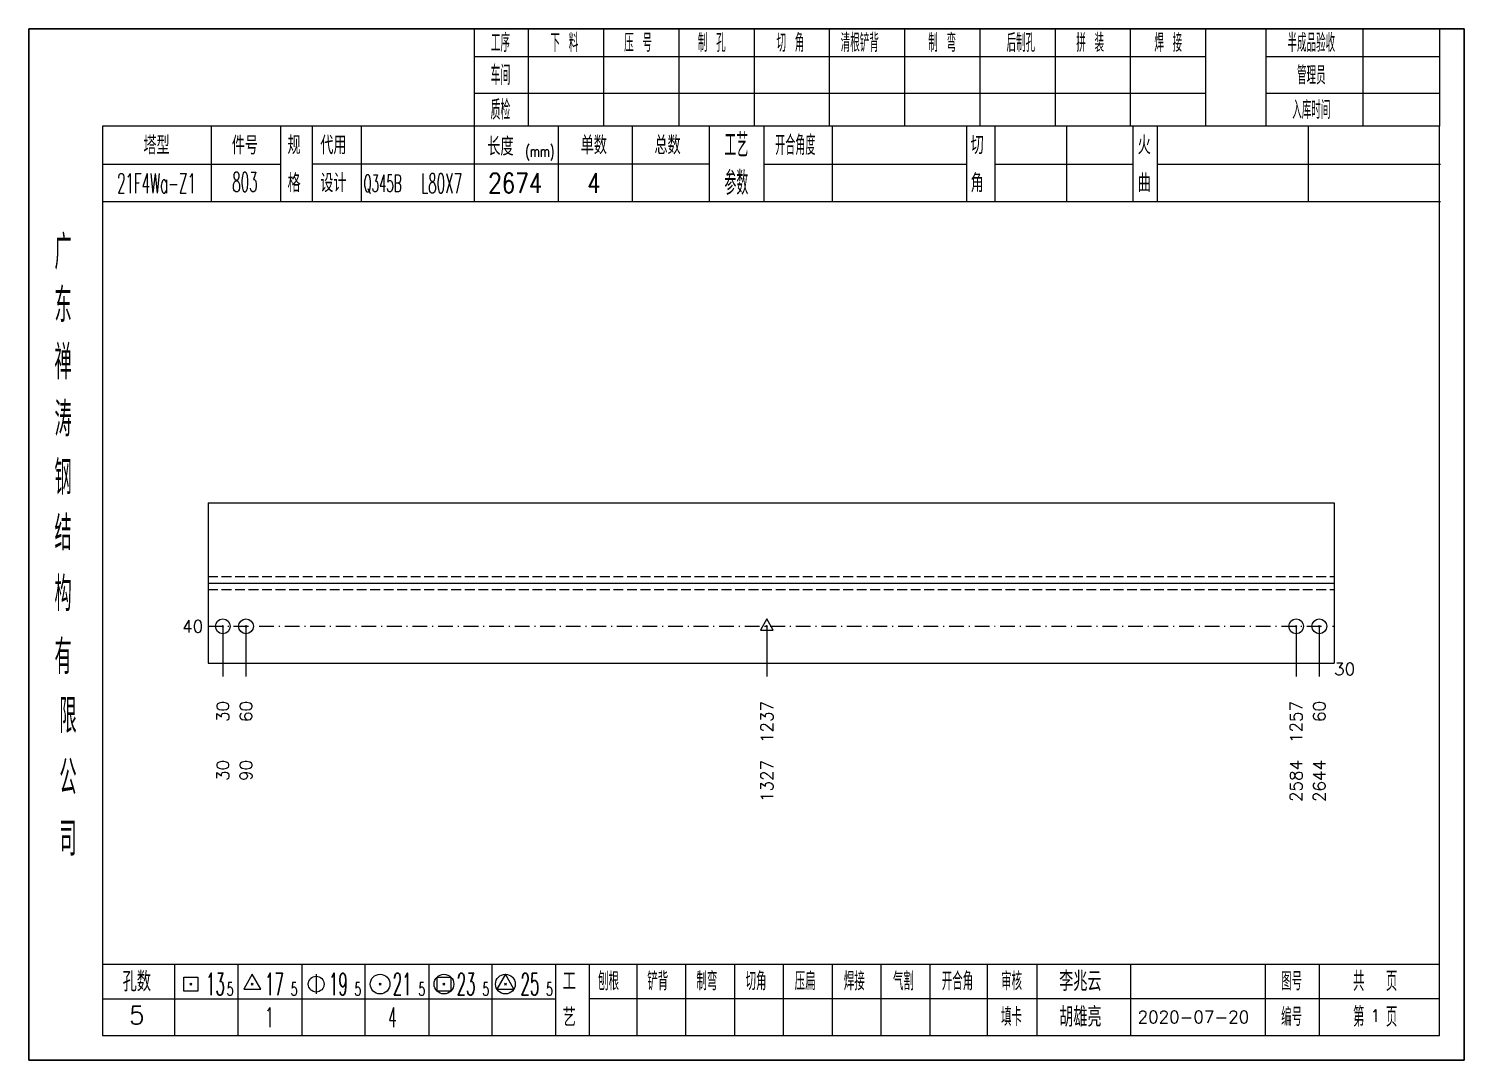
# Model space of a CAD drawing. Extents: x 1310 to 15542, y -76 to 8381.
# Drawn here: x 1516.4 to 1808.6, y 933.9 to 1143.8 of the extents above; entities that cross this region are included whole.
import ezdxf
from ezdxf.enums import TextEntityAlignment as Align

# ---------------------------------------------------------------- set-up
doc = ezdxf.new("R2010")
doc.units = 0
doc.header["$MEASUREMENT"] = 0
doc.linetypes.add('一点画线', pattern=[5.2, 3, -1, 0.2, -1])
doc.linetypes.add('虚线', pattern=[2.75, 2, -0.75])
doc.layers.get('0').update_dxf_attribs({"linetype": 'CONTINUOUS', "lineweight": 25})
for name, color, linetype, lineweight in [('1', 7, 'CONTINUOUS', 25), ('4', 7, 'CONTINUOUS', 25), ('5', 7, 'CONTINUOUS', 25)]:
    doc.layers.add(name, color=color, linetype=linetype, lineweight=lineweight)
doc.styles.get("Standard").update_dxf_attribs({"font": 'simplex.shx', "width": 0.7, "height": 3, "bigfont": 'gbhzfs.shx'})

# ---------------------------------------------------------------- blocks, each defined once
blk = doc.blocks.new('孔21.5')
at = {"layer": '5', "color": 7, "linetype": 'Continuous', "lineweight": 13}
for p, q in [((-0.1, -0.1), (0.1, 0.1)), ((0.1, -0.1), (-0.1, 0.1))]:
    blk.add_line(p, q, dxfattribs=at)
blk.add_circle((0, 0), 1, dxfattribs=at)
blk = doc.blocks.new('孔17.5')
at = {"layer": '5', "color": 7, "linetype": 'Continuous', "lineweight": 13}
for p, q in [((0, 1), (-0.866, -0.5)), ((-0.1, -0.1), (0.1, 0.1)), ((0.1, -0.1), (-0.1, 0.1)), ((0.866, -0.5), (0, 1)), ((-0.866, -0.5), (0.866, -0.5))]:
    blk.add_line(p, q, dxfattribs=at)
blk = doc.blocks.new('CTJGK')
at = {"color": 6, "linetype": 'Continuous'}
for p, q in [((0, 209.97), (292.13, 209.97)), ((0, 0), (0, 209.97)), ((292.13, 209.97), (292.13, 0)), ((292.13, 0), (0, 0))]:
    blk.add_line(p, q, dxfattribs=at)

msp = doc.modelspace()

# ---------------------------------------------------------------- linework, layer by layer
at = {"color": 7, "linetype": 'Continuous', "lineweight": 18}
for p, q in [((1552.922, 1047.317), (1552.922, 1014.692)), ((1552.922, 1047.317), (1782.052, 1047.317)), ((1782.052, 1047.317), (1782.052, 1014.692)), ((1552.922, 1031.004), (1782.052, 1031.004))]:
    msp.add_line(p, q, dxfattribs=at)
at = {"color": 1, "linetype": '虚线', "lineweight": 18}
for p, q in [((1552.922, 1032.317), (1782.052, 1032.317)), ((1552.922, 1029.692), (1782.052, 1029.692))]:
    msp.add_line(p, q, dxfattribs=at)
at = {"color": 3, "linetype": '一点画线', "lineweight": 13}
msp.add_line((1552.922, 1022.192), (1782.052, 1022.192), dxfattribs=at)
at = {"color": 7, "linetype": 'Continuous', "lineweight": 13}
for p, q in [((1555.922, 1022.192), (1555.922, 1012.004)), ((1560.634, 1022.192), (1560.634, 1012.004)), ((1666.63, 1022.192), (1666.63, 1012.004)), ((1774.34, 1022.192), (1774.34, 1012.004)), ((1779.052, 1022.192), (1779.052, 1012.004))]:
    msp.add_line(p, q, dxfattribs=at)
at = {"layer": '1', "color": 7, "linetype": 'Continuous', "lineweight": 18}
msp.add_line((1552.922, 1014.692), (1782.052, 1014.692), dxfattribs=at)
at = {"layer": '4', "color": 1, "linetype": 'Continuous', "lineweight": 18}
for p, q in [((1516.422, 1143.831), (1516.422, 933.861)), ((1808.552, 1143.831), (1516.422, 1143.831)), ((1607.052, 1143.831), (1607.052, 1123.991)), ((1618.082, 1143.831), (1618.082, 1123.971)), ((1633.392, 1143.831), (1633.392, 1123.971)), ((1648.712, 1143.831), (1648.712, 1123.971)), ((1664.022, 1143.831), (1664.022, 1123.971)), ((1679.332, 1143.831), (1679.332, 1123.971)), ((1694.642, 1143.831), (1694.642, 1123.971)), ((1709.962, 1143.831), (1709.962, 1123.971)), ((1725.272, 1143.831), (1725.272, 1123.971)), ((1740.582, 1143.831), (1740.582, 1123.971)), ((1755.892, 1143.831), (1755.892, 1123.991)), ((1755.892, 1143.831), (1755.892, 1123.971)), ((1768.172, 1143.831), (1768.172, 1123.971)), ((1787.922, 1143.831), (1787.922, 1123.971)), ((1803.502, 1143.831), (1803.502, 1123.971)), ((1808.552, 1114.031), (1808.552, 1143.831)), ((1755.892, 1138.101), (1607.052, 1138.101)), ((1803.502, 1138.101), (1768.172, 1138.101)), ((1755.892, 1130.621), (1607.052, 1130.621)), ((1803.502, 1130.621), (1768.172, 1130.621)), ((1531.432, 1123.971), (1531.432, 938.911)), ((1803.502, 1123.971), (1531.432, 1123.971)), ((1553.552, 1123.981), (1553.552, 1108.561)), ((1567.702, 1108.561), (1567.702, 1123.971)), ((1574.202, 1108.561), (1574.202, 1123.971)), ((1584.072, 1123.971), (1584.072, 1108.561)), ((1607.052, 1123.991), (1607.052, 1108.561)), ((1624.172, 1123.971), (1624.172, 1108.561)), ((1639.222, 1123.971), (1639.222, 1108.561)), ((1654.922, 1123.971), (1654.922, 1108.561)), ((1665.982, 1123.971), (1665.982, 1108.561)), ((1679.932, 1123.971), (1679.932, 1108.561)), ((1707.232, 1123.971), (1707.232, 1108.561)), ((1712.992, 1123.971), (1712.992, 1108.561)), ((1727.612, 1123.971), (1727.612, 1108.561)), ((1741.072, 1123.971), (1741.072, 1108.561)), ((1746.062, 1123.971), (1746.062, 1108.561)), ((1776.802, 1123.971), (1776.802, 1108.561)), ((1803.502, 938.911), (1803.502, 1123.971)), ((1567.702, 1116.211), (1531.432, 1116.211)), ((1654.922, 1116.261), (1574.202, 1116.261)), ((1665.982, 1116.261), (1707.232, 1116.261)), ((1712.992, 1116.261), (1741.072, 1116.261)), ((1746.062, 1116.261), (1803.682, 1116.261)), ((1808.552, 933.861), (1808.552, 1114.031)), ((1803.682, 1108.561), (1531.432, 1108.561)), ((1531.432, 953.441), (1803.502, 953.441)), ((1546.122, 953.441), (1546.122, 938.911)), ((1559.052, 938.911), (1559.052, 953.441)), ((1571.982, 953.441), (1571.982, 938.911)), ((1584.902, 938.911), (1584.902, 953.441)), ((1597.832, 953.441), (1597.832, 938.911)), ((1610.762, 938.911), (1610.762, 953.441)), ((1623.682, 938.911), (1623.682, 953.441)), ((1630.552, 938.911), (1630.552, 953.441)), ((1640.212, 938.911), (1640.212, 953.441)), ((1650.152, 938.911), (1650.152, 953.441)), ((1660.092, 938.911), (1660.092, 953.441)), ((1670.042, 938.911), (1670.042, 953.441)), ((1679.982, 938.911), (1679.982, 953.441)), ((1689.922, 938.911), (1689.922, 953.441)), ((1699.872, 938.911), (1699.872, 953.441)), ((1711.512, 938.911), (1711.512, 953.441)), ((1721.662, 938.911), (1721.662, 953.441)), ((1740.722, 938.911), (1740.722, 953.441)), ((1768.102, 938.911), (1768.102, 953.441)), ((1779.062, 938.911), (1779.062, 953.441)), ((1623.682, 946.311), (1531.432, 946.311)), ((1630.512, 946.471), (1803.502, 946.471)), ((1531.432, 938.911), (1803.502, 938.911)), ((1516.422, 933.861), (1808.552, 933.861))]:
    msp.add_line(p, q, dxfattribs=at)
at = {"layer": '4', "color": 7, "linetype": 'Continuous', "lineweight": 13}
for p, q in [((1548.008, 947.947), (1548.008, 950.775)), ((1548.008, 950.775), (1550.836, 950.775)), ((1549.222, 949.161), (1549.622, 949.561)), ((1549.622, 949.161), (1549.222, 949.561)), ((1550.836, 950.775), (1550.836, 947.947)), ((1561.922, 951.361), (1560.19, 948.361)), ((1561.722, 949.161), (1562.122, 949.561)), ((1562.122, 949.161), (1561.722, 949.561)), ((1563.654, 948.361), (1561.922, 951.361)), ((1574.922, 951.361), (1574.922, 947.361)), ((1587.722, 949.161), (1588.122, 949.561)), ((1588.122, 949.161), (1587.722, 949.561)), ((1599.508, 947.947), (1599.508, 950.775)), ((1599.508, 950.775), (1602.336, 950.775)), ((1600.722, 949.161), (1601.122, 949.561)), ((1601.122, 949.161), (1600.722, 949.561)), ((1602.336, 950.775), (1602.336, 947.947)), ((1613.422, 951.361), (1611.69, 948.361)), ((1613.222, 949.161), (1613.622, 949.561)), ((1613.622, 949.161), (1613.222, 949.561)), ((1615.154, 948.361), (1613.422, 951.361)), ((1550.836, 947.947), (1548.008, 947.947)), ((1560.19, 948.361), (1563.654, 948.361)), ((1602.336, 947.947), (1599.508, 947.947)), ((1611.69, 948.361), (1615.154, 948.361))]:
    msp.add_line(p, q, dxfattribs=at)
for centre, radius in [((1574.922, 949.361), 1.6), ((1587.922, 949.361), 2), ((1600.922, 949.361), 2), ((1613.422, 949.361), 2)]:
    msp.add_circle(centre, radius, dxfattribs=at)

# ---------------------------------------------------------------- block references
at = {"color": 0, "linetype": 'Continuous'}
msp.add_blockref('CTJGK', (1516.422, 933.861), dxfattribs=at)
at = {"layer": '1', "color": 8, "linetype": 'Continuous', "lineweight": 9, "xscale": 1.5, "yscale": 1.5, "zscale": 1.5}
for name, p in [('孔21.5', (1555.922, 1022.192)), ('孔21.5', (1560.634, 1022.192)), ('孔17.5', (1666.63, 1022.192)), ('孔21.5', (1774.34, 1022.192)), ('孔21.5', (1779.052, 1022.192))]:
    msp.add_blockref(name, p, dxfattribs=at)

# ---------------------------------------------------------------- texts
at = {"color": 7, "linetype": 'Continuous', "lineweight": 13}
msp.add_text('40', height=2.5, dxfattribs=at).set_placement((1551.922, 1022.192), align=Align.MIDDLE_RIGHT)
at = {"layer": '1', "color": 7, "linetype": 'Continuous', "lineweight": 13}
msp.add_text('30', height=2.5, dxfattribs=at).set_placement((1782.052, 1013.504), align=Align.MIDDLE_LEFT)
at = {"layer": '1', "color": 8, "linetype": 'Continuous', "lineweight": 9}
for s, p in [('30', (1555.922, 1007.004)), ('60', (1560.634, 1007.004)), ('1237', (1666.63, 1007.004)), ('1257', (1774.34, 1007.004)), ('60', (1779.052, 1007.004))]:
    msp.add_text(s, height=2.5, rotation=90, dxfattribs=at).set_placement(p, align=Align.MIDDLE_RIGHT)
at = {"layer": '1', "color": 7, "linetype": 'Continuous', "lineweight": 13}
for s, p in [('30', (1555.922, 995.004)), ('90', (1560.634, 995.004)), ('1327', (1666.63, 995.004)), ('2584', (1774.34, 995.004)), ('2644', (1779.052, 995.004))]:
    msp.add_text(s, height=2.5, rotation=90, dxfattribs=at).set_placement(p, align=Align.MIDDLE_RIGHT)
at = {"layer": '4', "color": 1, "linetype": 'Continuous', "lineweight": 25}
for s, height, width, p in [('工序', 3.7, 0.7, (1612.422, 1140.961)), ('下 料', 3.7, 0.7, (1625.422, 1140.961)), ('压 号', 3.7, 0.7, (1640.422, 1140.961)), ('制 孔', 3.7, 0.7, (1655.422, 1140.961)), ('切 角', 3.7, 0.7, (1671.422, 1140.961)), ('清根铲背 ', 3.7, 0.7, (1686.422, 1140.961)), (' 制 弯', 3.7, 0.7, (1701.422, 1140.961)), (' 后制孔', 3.7, 0.7, (1717.422, 1140.961)), ('拼 装', 3.7, 0.7, (1732.422, 1140.961)), (' 焊 接', 3.7, 0.7, (1747.422, 1140.961)), ('半成品验收', 3.7, 0.7, (1777.422, 1140.961)), ('车间', 4, 0.7, (1612.422, 1134.361)), ('管理员', 3.7, 0.7, (1777.422, 1134.361)), ('质检', 4, 0.7, (1612.422, 1127.301)), ('入库时间', 3.7, 0.7, (1777.422, 1127.301)), ('工艺', 4.8, 0.7, (1660.422, 1120.121)), ('开合角度', 4, 0.6, (1672.422, 1120.121)), ('(mm)', 2.24, 0.7, (1620.422, 1118.861)), ('21F4Wa-Z1', 4, 0.5, (1542.422, 1112.381)), ('803', 4, 0.5, (1560.422, 1112.631)), ('Q345B', 3.5, 0.5, (1588.422, 1112.361)), ('L80X7', 4, 0.5, (1600.422, 1112.361)), ('2674', 4, 0.8, (1615.422, 1112.411)), ('4', 4, 0.8, (1631.422, 1112.411)), ('参数', 4.8, 0.7, (1660.422, 1112.411)), ('广', 6.96, 0.7, (1523.422, 1098.331)), ('东', 6.96, 0.7, (1523.422, 1087.541)), ('禅', 6.96, 0.7, (1523.422, 1075.951)), ('涛', 6.96, 0.7, (1523.422, 1064.351)), ('钢', 6.96, 0.7, (1523.422, 1052.461)), ('结', 6.96, 0.7, (1523.422, 1041.151)), ('构', 6.96, 0.7, (1523.422, 1028.771)), ('有', 6.96, 0.7, (1523.422, 1015.961)), ('限', 6.96, 0.7, (1524.422, 1003.961)), ('公', 6.96, 0.7, (1524.422, 991.421)), ('司', 6.96, 0.7, (1524.422, 978.941)), ('13', 4.47, 0.5, (1554.422, 949.361)), ('5', 2.68, 0.6, (1557.422, 948.361)), ('17', 4.47, 0.5, (1566.422, 949.361)), ('5', 2.68, 0.6, (1570.422, 948.361)), ('19', 4.47, 0.5, (1579.422, 949.361)), ('5', 2.68, 0.6, (1583.422, 948.361)), ('21', 4.47, 0.5, (1592.422, 949.361)), ('5', 2.68, 0.6, (1596.422, 948.361)), ('23', 4.47, 0.5, (1605.422, 949.361)), ('5', 2.68, 0.6, (1609.422, 948.361)), ('25', 4.47, 0.5, (1618.422, 949.361)), ('5', 2.68, 0.6, (1622.422, 948.361)), ('刨根', 3.7, 0.8, (1634.422, 949.961)), ('铲背', 3.7, 0.8, (1644.422, 949.961)), ('制弯', 3.7, 0.8, (1654.422, 949.961)), ('切角', 3.7, 0.8, (1664.422, 949.961)), ('压扁', 3.7, 0.8, (1674.422, 949.961)), ('焊接', 3.7, 0.8, (1684.422, 949.961)), ('气割', 3.7, 0.8, (1694.422, 949.961)), ('开合角', 3.7, 0.8, (1705.422, 949.961)), ('审核', 3.7, 0.8, (1716.422, 949.961)), ('图号', 3.7, 0.8, (1773.422, 949.961)), ('共  页', 4, 0.8, (1790.422, 949.961)), ('1', 4, 0.5, (1565.422, 942.611)), ('4', 4, 0.5, (1590.422, 942.611)), ('填卡', 3.7, 0.8, (1716.422, 942.691)), ('编号', 3.7, 0.8, (1773.422, 942.691)), ('第  页', 4, 0.8, (1790.422, 942.691))]:
    msp.add_text(s, height=height, dxfattribs=dict(at, width=width)).set_placement(p, align=Align.MIDDLE_CENTER)
for s, height, p in [('塔型', 3.7, (1542.422, 1120.091)), ('件号', 3.7, (1560.422, 1120.091)), ('规', 3.7, (1570.422, 1120.121)), ('代用', 3.7, (1578.422, 1120.121)), ('长度', 3.7, (1612.422, 1119.861)), ('单数', 3.7, (1631.422, 1120.121)), ('总数', 3.7, (1646.422, 1120.121)), ('切', 3.7, (1709.422, 1120.121)), ('火', 3.7, (1743.422, 1120.121)), ('格', 3.7, (1570.422, 1112.411)), ('设计', 3.7, (1578.422, 1112.411)), ('角', 3.7, (1709.422, 1112.411)), ('曲', 3.7, (1743.422, 1112.411)), ('李兆云', 4, (1730.422, 949.961)), ('孔数', 4, (1538.422, 949.881)), ('工', 3.7, (1626.422, 949.961)), ('5', 3.7, (1538.422, 943.051)), ('艺', 3.7, (1626.422, 942.611)), ('胡雄亮', 4, (1730.422, 942.691)), ('2020-07-20', 2.5, (1753.422, 942.691))]:
    msp.add_text(s, height=height, dxfattribs=at).set_placement(p, align=Align.MIDDLE_CENTER)
at = {"layer": '4', "color": 6, "linetype": 'Continuous', "lineweight": 25, "width": 0.8}
msp.add_text('1', height=2.5, dxfattribs=at).set_placement((1790.447, 942.919), align=Align.MIDDLE_CENTER)

doc.saveas('drawing.dxf')
